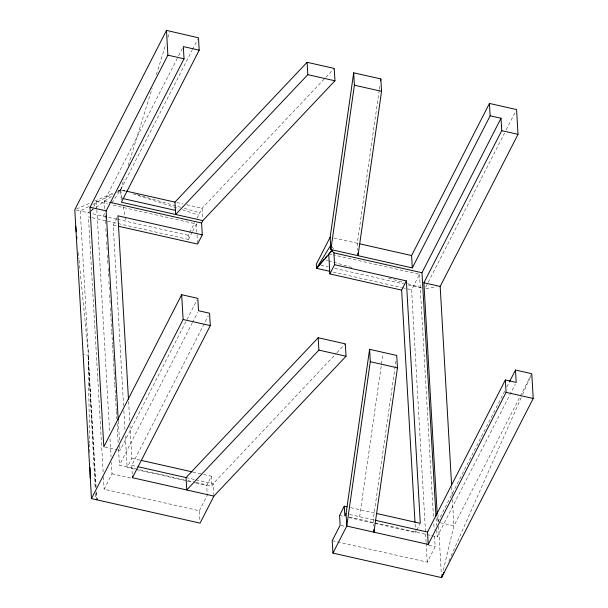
<?xml version="1.0" encoding="UTF-8"?>
<svg xmlns="http://www.w3.org/2000/svg" width="608" height="608" viewBox="0 0 608 608"><rect width="100%" height="100%" fill="white"/><g stroke="black" fill="none" stroke-linecap="round" stroke-linejoin="round"><path stroke-width="0.46" stroke-dasharray="3.04 2.28" d="M379.225 90.212L357.306 243.299L357.709 250.374M379.354 89.27L380.03 84.573M359.64 516.747L383.032 353.332M395.937 361.091L373.213 519.81L373.57 525.996M443.285 570.327L453.948 525.806L531.346 374.551M111.842 202.973L120.65 189.863L124.024 178.988M128.242 165.384L152.144 88.304M156.362 74.7L165.923 43.875M167.892 37.521L169.579 32.08M448.841 561.116L450.756 556.776M451.144 555.91L522.181 395.398M522.568 394.531L530.632 376.306M104.705 208.635L104.264 201.058L178.129 56.711M178.562 55.868L183.312 46.58M123.599 405.931L113.194 225.044L117.914 215.817M92.165 217.702L188.51 239.446L188.275 235.296L189.134 233.609M189.567 232.765L194.75 222.634M196.908 218.416L202.107 208.248L325.128 78.067M118.203 450.057L119.996 450.46L196.962 300.048M199.865 519.582L199.356 510.743L104.128 489.258L112.032 473.807L111.378 462.46M184.224 479.811L119.464 465.196L192.029 323.395M192.462 322.552L197.646 312.428M186.344 480.844L127.14 467.491L131.86 458.272L130.006 426.071M132.248 474.172L131.738 465.333L208.278 315.765M199.356 510.743L207.26 495.292L206.697 485.442L211.417 476.216L203.087 474.339M196.255 482.524L211.979 486.073L213.188 483.71L336.209 353.499M425.79 287.014L504.48 133.228M506.206 129.846L515.288 112.1M348.726 517.484L415.591 532.57L416.442 530.89M416.875 530.054L419.877 524.187M504.686 391.157L437.661 522.128L437.334 516.45M506.844 386.931L509.443 381.862M431.733 535.64L437.16 536.864L515.341 384.096M332.226 540.717L427.257 562.157L435.161 546.698L434.507 535.344M91.367 211.181L96.36 201.43L107.479 203.938M116.797 192.592L120.65 189.863L191.999 50.472M192.432 49.628L197.623 39.49M188.51 239.446L192.257 232.127M192.675 231.314L196.414 223.995L111.188 204.774M426.109 542.298L411.586 289.765L419.49 274.33L333.351 254.896M103.033 216.083L105.1 212.998M325.782 77.383L334.24 68.43M336.862 352.807L345.321 343.854M88.251 212.747L90.562 211.113M91.337 210.573L95.19 207.845M95.965 207.305L112.168 195.86M88.692 206.56L80.279 210.953L74.792 209.707M92.895 204.364L113.08 193.823M118.127 191.186L120.65 189.863L125.256 190.904M76.524 208.954L90.364 202.966M94.696 201.096L112.868 193.238M118.058 190.988L120.65 189.863L125.202 191.186M425.82 288.572L436.59 286.968M116.683 219.161L80.279 210.953L88.487 355.368L83.06 354.145M176.761 202.525L183.099 203.961M186.717 204.774L202.107 208.248L202.715 218.85M333.777 237.986L359.146 243.717M104.264 201.058L109.774 202.304M328.723 253.855L332.424 254.691M117.595 219.366L188.275 235.296M320.925 265.24L328.282 266.904M334.727 268.356L403.758 283.928M408.356 284.97L422.165 288.086M91.238 217.497L88.456 216.866L103.2 473.176M333.161 272.072L401.44 287.478M402.359 287.683L411.586 289.765M113.194 225.044L116.865 225.872M104.728 447.017L117.306 449.852M440.374 522.743L453.948 525.806L452.42 499.312M131.86 458.272L140.19 460.15M192.911 472.044L202.16 474.134M350.694 507.642L375.425 513.22M131.738 465.333L137.172 466.556M186.04 477.584L195.092 479.621M195.996 479.826L213.188 483.71L213.803 494.319M349.684 514.505L375.052 520.228M187.925 480.647L195.328 482.319M349.433 517.081L426.299 534.409M427.204 534.614L430.829 535.435M187.272 481.057L191.892 482.098M195.594 482.934L206.697 485.442M339.568 515.417L343.231 516.245M112.032 473.807L131.45 478.184M341.05 525.472L344.713 526.3M428.822 545.262L435.161 546.698M137.02 194.621L180.667 207.29M184.3 208.346L199.758 212.83M325.812 259.935L327.628 260.467M328.54 260.733L352.176 267.588M388.55 278.145L404.008 282.636M407.649 283.693L422.195 287.911M121.22 199.774L120.65 189.863L125.134 191.315M133.205 193.914L178.912 208.673M182.499 209.828L198.634 215.034M331.846 246.764L333.678 248.763M120.65 189.863L122.01 198.162M123.371 206.462L125.78 221.221M78.31 252.601L78.964 259.206M79.063 260.148L88.487 355.368M96.155 487.563L88.13 355.308L89.672 443.072M96.436 492.29L96.786 497.96M451.714 487.016L452.208 495.528M437.889 514.14L438.33 521.717M438.596 526.452L441.431 575.708M436.073 517.932L436.506 525.502M436.78 530.237L437.16 536.864M419.49 274.33L433.42 516.435M433.854 523.997L434.18 529.674M426.17 543.24L427.257 562.157M415.097 524.043L415.424 529.728M415.477 530.67L415.591 532.57M211.417 476.216L211.979 486.073M196.414 223.995L196.992 234.034M197.045 234.946L197.524 243.162M128.592 401.447L129.732 421.336M123.872 410.666L125.02 430.555M125.347 436.24L127.14 467.491M118.302 421.108L119.449 440.99M119.723 445.725L119.996 450.46M105.085 215.262L105.632 224.724M105.845 228.517L106.392 237.979M106.613 241.771L107.152 251.233M107.373 255.026L107.92 264.488M108.133 268.28L108.68 277.742M108.9 281.534L109.44 290.996M109.66 294.789L110.208 304.251M110.42 308.043L110.968 317.505M111.021 318.455L111.728 330.76M111.781 331.71L112.495 344.014M112.548 344.964L113.255 357.268M113.308 358.218L114.015 370.523M114.068 371.473L114.783 383.777M114.836 384.727L115.543 397.032M115.596 397.982L116.303 410.286M116.356 411.236L116.797 418.806M117.07 423.54L118.21 443.422M118.537 449.107L119.464 465.196M96.36 201.43L96.794 209M96.854 209.942L109.638 432.197M110.018 438.816L111.051 456.783M103.421 476.961L104.128 489.258M95.737 487.472L88.13 355.308L95.129 488.262M96.011 492.191L96.444 499.746M95.426 493.924L95.722 499.578M89.688 444.015L89.847 453.446"/><path stroke-width="0.91" d="M435.966 516.032L421.967 272.749L333.914 252.882L330.866 249.554L330.152 237.173L353.681 72.816L380.836 78.941L381.55 91.322L358.013 255.679L357.861 253.027M353.681 72.816L354.396 85.196L330.866 249.554L412.315 267.93L490.147 115.824L489.44 103.444L516.587 109.569L518.008 134.338L440.177 286.436L451.607 485.123M380.562 80.818L380.836 78.941M509.443 381.862L515.493 370.029L531.78 373.707L533.208 398.468L441.545 577.6L332.941 553.098L346.773 526.064L346.058 513.684L369.596 349.326L396.743 355.452L397.457 367.832L373.928 532.19L373.776 529.538M369.596 349.326L370.302 361.707L346.773 526.064L428.222 544.441L506.061 392.335L505.347 379.954L516.207 382.409L515.493 370.029M441.978 575.784L441.545 577.6L443.848 572.394M118.697 226.282L197.57 244.074L202.289 234.855L201.605 223.022L202.814 220.62L334.947 80.796L334.24 68.43L307.093 62.305L174.952 202.122L175.666 214.487L307.8 74.67L307.093 62.305M318.174 337.729L318.888 350.109L186.755 489.964L186.04 477.584L318.174 337.729L345.321 343.854L346.036 356.235L213.902 496.09L132.453 477.713L210.284 325.607L209.57 313.226L198.504 310.734L197.828 298.361L181.655 294.713L103.831 446.812L89.999 207.244L167.876 55.153L166.493 30.4L198.489 37.802L199.196 50.168L121.364 202.236L202.814 220.62M213.902 496.09L200.07 523.123L91.466 498.621L183.137 319.481L181.655 294.713M96.9 499.844L97.538 498.59M414.99 522.15L401.637 290.115L329.878 273.927L334.59 264.708L333.914 252.882M412.315 267.93L411.608 255.55L489.44 103.444M401.637 290.115L406.357 280.896L334.59 264.708M421.967 272.749L501.007 118.271L490.147 115.824M437.167 513.616L423.89 282.758L501.722 130.659L501.007 118.271M347.031 506.814L344.28 506.198L339.568 515.417L340.13 525.266L332.226 540.717L332.941 553.098M346.058 513.684L344.85 516.048L344.28 506.198M428.222 544.441L427.515 532.061L505.347 379.954M166.493 30.4L74.792 209.707L91.466 498.621M118.248 420.158L106.164 210.892L184.042 58.801L183.312 46.58L199.196 50.168M330.152 237.173L316.32 264.206L316.555 268.333L329.475 271.244M332.454 250.162L316.555 268.333L330.63 245.434M316.555 268.333L323.859 259.646M325.075 258.195L326.899 256.021M329.338 253.217L331.816 250.671M307.8 74.67L334.947 80.796M354.396 85.196L381.55 91.322M167.876 55.153L184.042 58.801M501.722 130.659L518.008 134.338M126.175 191.11L174.952 202.122M360.065 243.922L411.608 255.55M122.968 198.542L175.431 210.383M109.774 202.304L201.605 223.022M89.999 207.244L106.164 210.892M423.89 282.758L440.177 286.436M202.289 234.855L117.914 215.817L128.486 399.555M183.137 319.481L210.284 325.607M318.888 350.109L346.036 356.235M370.302 361.707L397.457 367.832M506.061 392.335L533.208 398.468M141.109 460.355L191.991 471.838M376.344 513.426L420.303 523.344L406.357 280.896M138.077 466.762L186.04 477.584M375.052 520.228L427.515 532.061M75.696 226.206L76.258 231.861M76.73 236.573L76.912 238.458M328.723 253.855L329.878 273.927M132.346 475.942L132.453 477.713M90.098 467.605L90.28 477.987"/></g></svg>
